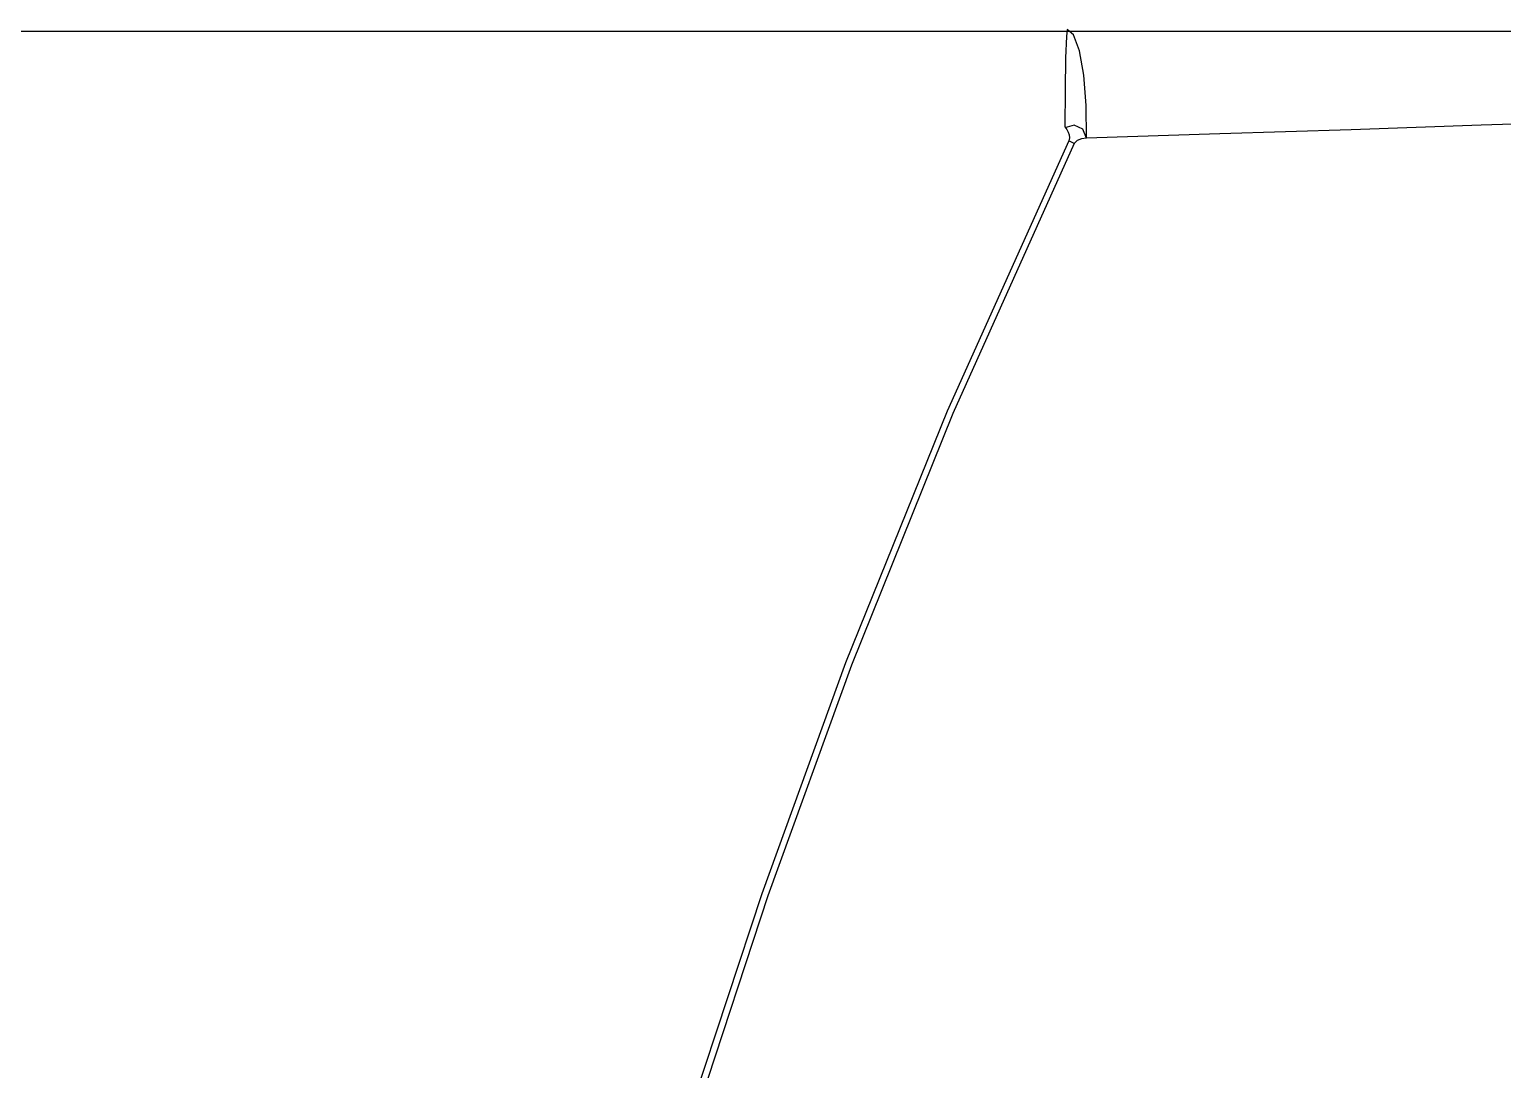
# Model space of a CAD drawing. Extents: x 0 to 245, y 0 to 330.
# Drawn here: x 138.29 to 151.64, y 320.09 to 329.52 of the extents above; entities that cross this region are included whole.
import ezdxf

# ---------------------------------------------------------------- set-up
doc = ezdxf.new("R2010")
doc.units = 0
doc.layers.add('-15N-THT. THIẾT BỊ ĐÓNG MỞ', color=40, linetype='CONTINUOUS')

# ---------------------------------------------------------------- blocks, each defined once
blk = doc.blocks.new('06 - N - SC VSD ATV212HD15~18N4')
at = {"layer": '-15N-THT. THIẾT BỊ ĐÓNG MỞ'}
for p, q in [((122.5, 164.75), (-122.5, 164.75)), ((25.186, 164.702), (25.179, 164.509)), ((25.194, 164.767), (25.186, 164.702)), ((25.252, 164.717), (25.195, 164.767)), ((25.304, 164.574), (25.252, 164.717)), ((25.343, 164.353), (25.304, 164.574)), ((25.179, 164.509), (25.175, 164.218)), ((25.365, 164.078), (25.343, 164.353)), ((25.175, 164.218), (25.173, 163.885)), ((25.368, 163.781), (25.365, 164.078)), ((25.257, 163.901), (25.173, 163.875)), ((25.173, 163.885), (25.189, 163.862)), ((25.189, 163.862), (25.203, 163.837)), ((25.336, 163.863), (25.257, 163.901)), ((25.368, 163.781), (25.336, 163.863)), ((28.945, 163.899), (27.766, 163.859)), ((30.112, 163.939), (28.945, 163.899)), ((25.208, 163.757), (24.106, 161.309)), ((25.257, 163.735), (24.157, 161.287)), ((25.203, 163.837), (25.212, 163.811)), ((25.215, 163.784), (25.208, 163.757)), ((25.257, 163.735), (25.208, 163.757)), ((25.212, 163.811), (25.215, 163.784)), ((25.284, 163.762), (25.257, 163.735)), ((25.324, 163.775), (25.284, 163.762)), ((25.368, 163.781), (25.324, 163.775)), ((26.575, 163.82), (25.368, 163.781)), ((27.766, 163.859), (26.575, 163.82)), ((24.106, 161.309), (23.187, 159.03)), ((24.157, 161.287), (23.241, 159.009)), ((23.187, 159.03), (22.427, 156.937)), ((23.241, 159.009), (22.483, 156.918)), ((22.427, 156.937), (21.794, 155.019)), ((22.483, 156.918), (21.852, 155))]:
    blk.add_line(p, q, dxfattribs=at)

msp = doc.modelspace()

# ---------------------------------------------------------------- block references
msp.add_blockref('06 - N - SC VSD ATV212HD15~18N4', (122.5, 164.75))

doc.saveas('drawing.dxf')
